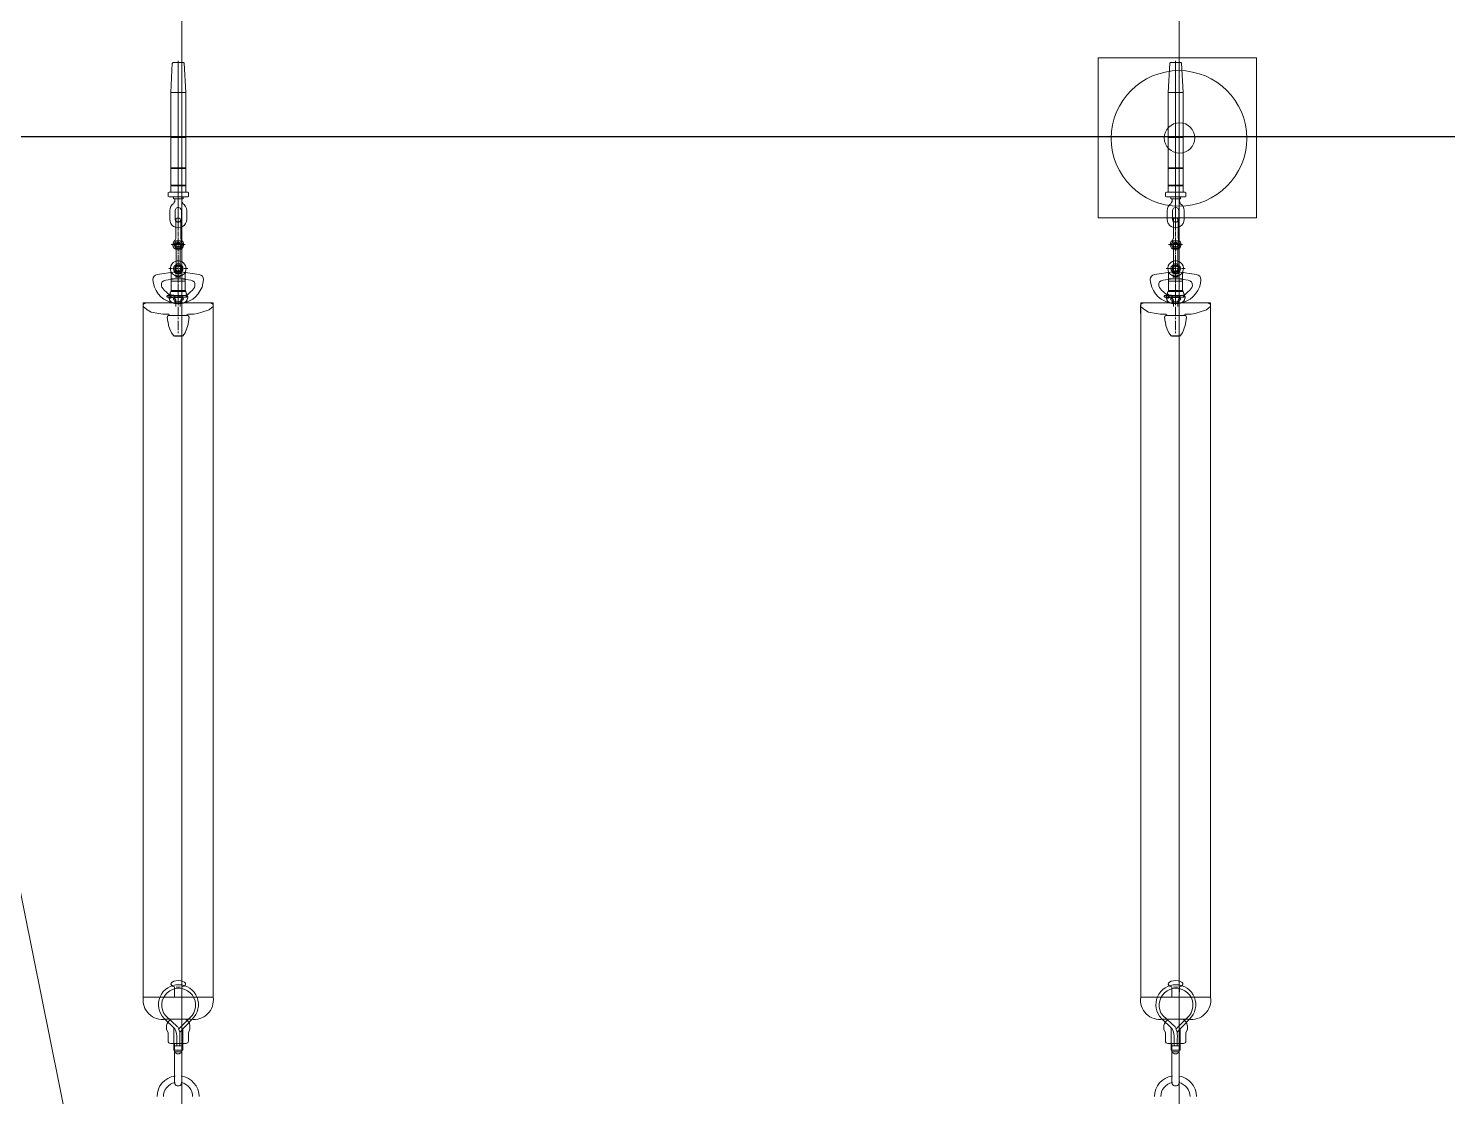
# Model space of a CAD drawing. Header units: millimetres. Extents: x 37084 to 180780, y -153145 to -16322.
# Drawn here: x 85574 to 91266, y -90097 to -85811 of the extents above; entities that cross this region are included whole.
import ezdxf

# ---------------------------------------------------------------- set-up
doc = ezdxf.new("R2010")
doc.units = ezdxf.units.MM
doc.header["$MEASUREMENT"] = 0
doc.layers.add('00', color=5, linetype='Continuous', lineweight=9)
doc.layers.add('1_Phu_kien', color=5, linetype='Continuous', lineweight=9)
doc.layers.add('1_Day dan', color=5, linetype='Continuous')

# ---------------------------------------------------------------- blocks, each defined once
blk = doc.blocks.new('S220 NC')
at = {"linetype": 'ByBlock', "lineweight": -2, "ltscale": 4500}
for points in [[(3576626.8, -475778.6), (3576687.1, -475776.1), (3576626.8, -475776.1), (3576626.8, -475778.6), (3576687.1, -475776.1), (3576687.1, -475778.6)], [(3580626.8, -475778.6), (3580687.1, -475776.1), (3580626.8, -475776.1), (3580626.8, -475778.6), (3580687.1, -475776.1), (3580687.1, -475778.6)], [(3576626.8, -475848.8), (3576687.1, -475845.5), (3576626.8, -475845.5), (3576626.8, -475848.8), (3576687.1, -475845.5), (3576687.1, -475848.8)], [(3580626.8, -475848.8), (3580687.1, -475845.5), (3580626.8, -475845.5), (3580626.8, -475848.8), (3580687.1, -475845.5), (3580687.1, -475848.8)], [(3576626.8, -475973.5), (3576687.1, -475971), (3576626.8, -475971), (3576626.8, -475973.5), (3576687.1, -475971), (3576687.1, -475973.5)], [(3580626.8, -475973.5), (3580687.1, -475971), (3580626.8, -475971), (3580626.8, -475973.5), (3580687.1, -475971), (3580687.1, -475973.5)]]:
    blk.add_hatch(color=0, dxfattribs=at).paths.add_polyline_path(points)
at = {"color": 0, "linetype": 'ByBlock', "lineweight": -2, "ltscale": 4500}
for p, q in [((3576641, -472180.6), (3576641, -472335.1)), ((3576671.3, -472180.7), (3576671.3, -472335.1)), ((3580641, -472180.6), (3580641, -472335.1)), ((3580641, -472180.6), (3580641, -472335.1)), ((3580671.3, -472180.7), (3580671.3, -472335.1)), ((3580671.3, -472180.7), (3580671.3, -472335.1)), ((3576638.6, -472395.5), (3576638.6, -472308.5)), ((3576674.2, -472308.5), (3576638.6, -472308.5)), ((3576641, -472301.2), (3576671.3, -472301.2)), ((3576674.2, -472395.5), (3576674.2, -472308.5)), ((3580638.6, -472395.5), (3580638.6, -472308.5)), ((3580674.2, -472308.5), (3580638.6, -472308.5)), ((3580638.6, -472395.5), (3580638.6, -472308.5)), ((3580674.2, -472308.5), (3580638.6, -472308.5)), ((3580641, -472301.2), (3580671.3, -472301.2)), ((3580641, -472301.2), (3580671.3, -472301.2)), ((3580674.2, -472395.5), (3580674.2, -472308.5)), ((3580674.2, -472395.5), (3580674.2, -472308.5)), ((3576615.4, -472377.4), (3576615.4, -472345)), ((3576687.7, -472335.1), (3576625.3, -472335.1)), ((3576671.3, -472325.8), (3576641, -472325.8)), ((3576650.2, -472354.6), (3576650.2, -472325.8)), ((3576662.8, -472354.6), (3576662.8, -472325.8)), ((3576697.6, -472377.4), (3576697.6, -472345)), ((3580615.4, -472377.4), (3580615.4, -472345)), ((3580615.4, -472377.4), (3580615.4, -472345)), ((3580687.7, -472335.1), (3580625.3, -472335.1)), ((3580687.7, -472335.1), (3580625.3, -472335.1)), ((3580671.3, -472325.8), (3580641, -472325.8)), ((3580671.3, -472325.8), (3580641, -472325.8)), ((3580650.2, -472354.6), (3580650.2, -472325.8)), ((3580650.2, -472354.6), (3580650.2, -472325.8)), ((3580662.8, -472354.6), (3580662.8, -472325.8)), ((3580662.8, -472354.6), (3580662.8, -472325.8)), ((3580697.6, -472377.4), (3580697.6, -472345)), ((3580697.6, -472377.4), (3580697.6, -472345)), ((3576599.7, -472435.4), (3576642.7, -472393.8)), ((3576604.7, -472446.8), (3576654.1, -472402.2)), ((3576609.6, -472392.7), (3576615.4, -472377.4)), ((3576609.6, -472392.7), (3576609.6, -472407.8)), ((3576711.7, -472446.8), (3576658.2, -472394.5)), ((3576712.8, -472433.2), (3576663.2, -472379.9)), ((3576703.5, -472392.7), (3576697.6, -472377.4)), ((3576703.5, -472392.7), (3576703.5, -472407.8)), ((3580599.7, -472435.4), (3580642.7, -472393.8)), ((3580599.7, -472435.4), (3580642.7, -472393.8)), ((3580604.7, -472446.8), (3580654.1, -472402.2)), ((3580604.7, -472446.8), (3580654.1, -472402.2)), ((3580609.6, -472392.7), (3580615.4, -472377.4)), ((3580609.6, -472392.7), (3580615.4, -472377.4)), ((3580609.6, -472392.7), (3580609.6, -472407.8)), ((3580609.6, -472392.7), (3580609.6, -472407.8)), ((3580711.7, -472446.8), (3580658.2, -472394.5)), ((3580711.7, -472446.8), (3580658.2, -472394.5)), ((3580712.8, -472433.2), (3580663.2, -472379.9)), ((3580712.8, -472433.2), (3580663.2, -472379.9)), ((3580703.5, -472392.7), (3580697.6, -472377.4)), ((3580703.5, -472392.7), (3580697.6, -472377.4)), ((3580703.5, -472392.7), (3580703.5, -472407.8)), ((3580703.5, -472392.7), (3580703.5, -472407.8)), ((3576707.1, -472432.4), (3576605.9, -472432.4)), ((3580707.1, -472432.4), (3580605.9, -472432.4)), ((3580707.1, -472432.4), (3580605.9, -472432.4)), ((3576516.4, -472520.3), (3576796.7, -472520.3)), ((3576516.4, -475306.3), (3576516.4, -472520.3)), ((3576641, -472520.3), (3576641, -472562.4)), ((3576671.3, -472520.3), (3576671.4, -472562.3)), ((3576796.7, -475306.3), (3576796.7, -472520.3)), ((3580516.4, -472520.3), (3580796.7, -472520.3)), ((3580516.4, -472520.3), (3580796.7, -472520.3)), ((3580516.4, -475306.3), (3580516.4, -472520.3)), ((3580641, -472520.3), (3580641, -472562.4)), ((3580641, -472520.3), (3580641, -472562.4)), ((3580671.3, -472520.3), (3580671.4, -472562.3)), ((3580671.3, -472520.3), (3580671.4, -472562.3)), ((3580796.7, -475306.3), (3580796.7, -472520.3)), ((3576676.9, -475173.9), (3576636.1, -475173.9)), ((3576676.5, -475173.9), (3576636.6, -475173.9)), ((3580676.9, -475173.9), (3580636.1, -475173.9)), ((3580676.5, -475173.9), (3580636.6, -475173.9)), ((3576516.4, -475306.3), (3576796.7, -475306.3)), ((3580516.4, -475306.3), (3580796.7, -475306.3))]:
    blk.add_line(p, q, dxfattribs=at)
for points in [[(3576616, -475230.3), (3576617.7, -475215.4), (3576622.6, -475201.4), (3576629.2, -475186.5), (3576638.3, -475174.9), (3576641.6, -475173.3), (3576638.3, -475174.9)], [(3576671.4, -475173.3), (3576643.3, -475173.3), (3576641.6, -475173.3), (3576643.3, -475173.3), (3576671.4, -475173.3)], [(3576656.5, -475184.8), (3576656.5, -475191.5)], [(3576656.5, -475197.2), (3576656.5, -475235.3)], [(3576671.4, -475173.3), (3576674.7, -475174.9), (3576683.8, -475186.5), (3576689.6, -475201.4), (3576695.4, -475215.4), (3576697, -475230.3)], [(3580616, -475230.3), (3580617.7, -475215.4), (3580622.6, -475201.4), (3580629.2, -475186.5), (3580638.3, -475174.9), (3580641.6, -475173.3), (3580638.3, -475174.9)], [(3580671.4, -475173.3), (3580643.3, -475173.3), (3580641.6, -475173.3), (3580643.3, -475173.3), (3580671.4, -475173.3)], [(3580656.5, -475184.8), (3580656.5, -475191.5)], [(3580656.5, -475197.2), (3580656.5, -475235.3)], [(3580671.4, -475173.3), (3580674.7, -475174.9), (3580683.8, -475186.5), (3580689.6, -475201.4), (3580695.4, -475215.4), (3580697, -475230.3)], [(3576515.9, -475295.6), (3576515.9, -475264.2)], [(3576519.2, -475289), (3576532.4, -475279.1), (3576547.3, -475270), (3576578, -475264.2), (3576594.5, -475261.7), (3576611.1, -475260.9)], [(3576618.5, -475260.9), (3576611.1, -475260.9)], [(3576611.9, -475250.1), (3576614.4, -475230.3)], [(3576617.7, -475255.9), (3576613.5, -475253.4), (3576612.7, -475250.1)], [(3576695.4, -475255.9), (3576617.7, -475255.9)], [(3576622.6, -475255.9), (3576621.8, -475259.2), (3576618.5, -475260)], [(3576656.5, -475241), (3576656.5, -475247.7)], [(3576656.5, -475253.4), (3576656.5, -475291.5)], [(3576694.5, -475260), (3576690.4, -475259.2), (3576689.6, -475255.9)], [(3576701.1, -475260.9), (3576694.5, -475260.9)], [(3576699.5, -475250.1), (3576698.7, -475253.4), (3576695.4, -475255.9)], [(3576697.8, -475230.3), (3576700.3, -475250.1)], [(3576701.1, -475260.9), (3576718.5, -475261.7), (3576734.2, -475264.2), (3576750.7, -475270), (3576779.8, -475279.1), (3576793, -475289)], [(3576796.3, -475258.4), (3576796.3, -475251.8)], [(3576796.3, -475295.6), (3576796.3, -475264.2)], [(3580515.9, -475295.6), (3580515.9, -475264.2)], [(3580519.2, -475289), (3580532.4, -475279.1), (3580547.3, -475270), (3580578, -475264.2), (3580594.5, -475261.7), (3580611.1, -475260.9)], [(3580618.5, -475260.9), (3580611.1, -475260.9)], [(3580611.9, -475250.1), (3580614.4, -475230.3)], [(3580617.7, -475255.9), (3580613.5, -475253.4), (3580612.7, -475250.1)], [(3580695.4, -475255.9), (3580617.7, -475255.9)], [(3580622.6, -475255.9), (3580621.8, -475259.2), (3580618.5, -475260)], [(3580656.5, -475241), (3580656.5, -475247.7)], [(3580656.5, -475253.4), (3580656.5, -475291.5)], [(3580694.5, -475260), (3580690.4, -475259.2), (3580689.6, -475255.9)], [(3580701.1, -475260.9), (3580694.5, -475260.9)], [(3580699.5, -475250.1), (3580698.7, -475253.4), (3580695.4, -475255.9)], [(3580697.8, -475230.3), (3580700.3, -475250.1)], [(3580701.1, -475260.9), (3580718.5, -475261.7), (3580734.2, -475264.2), (3580750.7, -475270), (3580779.8, -475279.1), (3580793, -475289)], [(3580796.3, -475258.4), (3580796.3, -475251.8)], [(3580796.3, -475295.6), (3580796.3, -475264.2)], [(3576525.8, -475305.5), (3576520.9, -475304.7), (3576517.6, -475301.4), (3576515.9, -475297.2), (3576516.7, -475292.3), (3576518.4, -475289)], [(3576525.8, -475306.3), (3576787.2, -475306.3)], [(3576554.9, -475398.9), (3576557.3, -475384), (3576561.5, -475370), (3576568.1, -475355.9), (3576576.4, -475342.7), (3576587.1, -475331.1), (3576598.7, -475321.2), (3576611.9, -475314.6), (3576626.8, -475308), (3576641.6, -475304.7), (3576656.5, -475303.8), (3576672.2, -475304.7), (3576687.1, -475308), (3576701.1, -475314.6), (3576714.4, -475321.2), (3576725.9, -475331.1), (3576736.7, -475342.7), (3576744.9, -475355.9), (3576752.4, -475370), (3576755.7, -475384), (3576758.2, -475398.9)], [(3576611.1, -475332.7), (3576613.6, -475330.3)], [(3576613.6, -475329.4), (3576618.5, -475329.4)], [(3576618.5, -475325.3), (3576626, -475325.3)], [(3576618.5, -475326.1), (3576618.5, -475331.9)], [(3576618.5, -475329.4), (3576690.4, -475329.4)], [(3576619.4, -475326.1), (3576621, -475318.7), (3576625.1, -475312.1), (3576631.7, -475308), (3576639.2, -475306.3)], [(3576626, -475325.3), (3576626, -475341), (3576630.9, -475337.7), (3576630.9, -475328.6), (3576626, -475325.3)], [(3576630.9, -475328.6), (3576634.2, -475328.6)], [(3576635, -475321.2), (3576635, -475322)], [(3576635.9, -475321.2), (3576637.5, -475318.7)], [(3576638.4, -475325.3), (3576635.9, -475322)], [(3576637.5, -475318.7), (3576646.6, -475313.8), (3576656.5, -475312.1), (3576666.4, -475313.8), (3576675.5, -475318.7)], [(3576638.4, -475325.3), (3576655.7, -475328.6)], [(3576673, -475306.3), (3576639.2, -475306.3)], [(3576642.5, -475326.1), (3576640.8, -475324.5), (3576641.7, -475322)], [(3576644.1, -475306.3), (3576644.1, -475311.3), (3576641.7, -475314.6)], [(3576641.7, -475322.8), (3576647.4, -475318.7)], [(3576655.7, -475329.4), (3576642.5, -475326.1)], [(3576645, -475310.5), (3576643.3, -475313.8)], [(3576645, -475306.3), (3576645, -475310.5)], [(3576646.6, -475317.9), (3576645.8, -475318.7)], [(3576647.4, -475315.4), (3576646.6, -475317.9)], [(3576647.4, -475315.4), (3576647.4, -475292.3)], [(3576657.3, -475328.6), (3576655.7, -475328.6)], [(3576657.3, -475329.4), (3576655.7, -475329.4)], [(3576656.5, -475297.2), (3576656.5, -475332.7)], [(3576656.5, -475306.3), (3576656.5, -475329.4)], [(3576656.5, -475317.1), (3576656.5, -475306.3)], [(3576656.5, -475322), (3576656.5, -475319.5)], [(3576656.5, -475336.9), (3576656.5, -475324.5)], [(3576656.5, -475339.4), (3576656.5, -475324.5)], [(3576674.7, -475325.3), (3576657.3, -475328.6)], [(3576670.6, -475326.1), (3576657.3, -475329.4)], [(3576663.1, -475329.4), (3576663.1, -475336.1)], [(3576664.8, -475292.3), (3576664.8, -475315.4)], [(3576666.4, -475317.9), (3576665.6, -475315.4)], [(3576666.4, -475318.7), (3576671.4, -475322.8)], [(3576668.1, -475306.3), (3576668.1, -475310.5)], [(3576669.7, -475313.8), (3576668.1, -475310.5)], [(3576670.6, -475314.6), (3576668.9, -475311.3), (3576668.9, -475306.3)], [(3576671.4, -475322), (3576672.2, -475324.5), (3576670.6, -475326.1)], [(3576673, -475306.3), (3576681.3, -475308), (3576687.9, -475312.1), (3576692, -475318.7), (3576693.7, -475326.1)], [(3576677.2, -475322), (3576674.7, -475325.3)], [(3576675.5, -475318.7), (3576677.2, -475321.2)], [(3576677.2, -475321.2), (3576677.2, -475322)], [(3576687.9, -475329.4), (3576687.9, -475336.1)], [(3576690.4, -475329.4), (3576690.4, -475336.1)], [(3576694.5, -475331.9), (3576694.5, -475326.1)], [(3576793.8, -475289), (3576795.5, -475292.3), (3576796.3, -475297.2), (3576794.7, -475301.4), (3576791.4, -475304.7), (3576787.2, -475305.5)], [(3580525.8, -475305.5), (3580520.9, -475304.7), (3580517.6, -475301.4), (3580515.9, -475297.2), (3580516.7, -475292.3), (3580518.4, -475289)], [(3580525.8, -475306.3), (3580787.2, -475306.3)], [(3580554.9, -475398.9), (3580557.3, -475384), (3580561.5, -475370), (3580568.1, -475355.9), (3580576.4, -475342.7), (3580587.1, -475331.1), (3580598.7, -475321.2), (3580611.9, -475314.6), (3580626.8, -475308), (3580641.6, -475304.7), (3580656.5, -475303.8), (3580672.2, -475304.7), (3580687.1, -475308), (3580701.1, -475314.6), (3580714.4, -475321.2), (3580725.9, -475331.1), (3580736.7, -475342.7), (3580744.9, -475355.9), (3580752.4, -475370), (3580755.7, -475384), (3580758.2, -475398.9)], [(3580611.1, -475332.7), (3580613.6, -475330.3)], [(3580613.6, -475329.4), (3580618.5, -475329.4)], [(3580618.5, -475325.3), (3580626, -475325.3)], [(3580618.5, -475326.1), (3580618.5, -475331.9)], [(3580618.5, -475329.4), (3580690.4, -475329.4)], [(3580619.4, -475326.1), (3580621, -475318.7), (3580625.1, -475312.1), (3580631.7, -475308), (3580639.2, -475306.3)], [(3580626, -475325.3), (3580626, -475341), (3580630.9, -475337.7), (3580630.9, -475328.6), (3580626, -475325.3)], [(3580630.9, -475328.6), (3580634.2, -475328.6)], [(3580635, -475321.2), (3580635, -475322)], [(3580635.9, -475321.2), (3580637.5, -475318.7)], [(3580638.4, -475325.3), (3580635.9, -475322)], [(3580637.5, -475318.7), (3580646.6, -475313.8), (3580656.5, -475312.1), (3580666.4, -475313.8), (3580675.5, -475318.7)], [(3580638.4, -475325.3), (3580655.7, -475328.6)], [(3580673, -475306.3), (3580639.2, -475306.3)], [(3580642.5, -475326.1), (3580640.8, -475324.5), (3580641.7, -475322)], [(3580644.1, -475306.3), (3580644.1, -475311.3), (3580641.7, -475314.6)], [(3580641.7, -475322.8), (3580647.4, -475318.7)], [(3580655.7, -475329.4), (3580642.5, -475326.1)], [(3580645, -475310.5), (3580643.3, -475313.8)], [(3580645, -475306.3), (3580645, -475310.5)], [(3580646.6, -475317.9), (3580645.8, -475318.7)], [(3580647.4, -475315.4), (3580646.6, -475317.9)], [(3580647.4, -475315.4), (3580647.4, -475292.3)], [(3580657.3, -475328.6), (3580655.7, -475328.6)], [(3580657.3, -475329.4), (3580655.7, -475329.4)], [(3580656.5, -475297.2), (3580656.5, -475332.7)], [(3580656.5, -475306.3), (3580656.5, -475329.4)], [(3580656.5, -475317.1), (3580656.5, -475306.3)], [(3580656.5, -475322), (3580656.5, -475319.5)], [(3580656.5, -475336.9), (3580656.5, -475324.5)], [(3580656.5, -475339.4), (3580656.5, -475324.5)], [(3580674.7, -475325.3), (3580657.3, -475328.6)], [(3580670.6, -475326.1), (3580657.3, -475329.4)], [(3580663.1, -475329.4), (3580663.1, -475336.1)], [(3580664.8, -475292.3), (3580664.8, -475315.4)], [(3580666.4, -475317.9), (3580665.6, -475315.4)], [(3580666.4, -475318.7), (3580671.4, -475322.8)], [(3580668.1, -475306.3), (3580668.1, -475310.5)], [(3580669.7, -475313.8), (3580668.1, -475310.5)], [(3580670.6, -475314.6), (3580668.9, -475311.3), (3580668.9, -475306.3)], [(3580671.4, -475322), (3580672.2, -475324.5), (3580670.6, -475326.1)], [(3580673, -475306.3), (3580681.3, -475308), (3580687.9, -475312.1), (3580692, -475318.7), (3580693.7, -475326.1)], [(3580677.2, -475322), (3580674.7, -475325.3)], [(3580675.5, -475318.7), (3580677.2, -475321.2)], [(3580677.2, -475321.2), (3580677.2, -475322)], [(3580687.9, -475329.4), (3580687.9, -475336.1)], [(3580690.4, -475329.4), (3580690.4, -475336.1)], [(3580694.5, -475331.9), (3580694.5, -475326.1)], [(3580793.8, -475289), (3580795.5, -475292.3), (3580796.3, -475297.2), (3580794.7, -475301.4), (3580791.4, -475304.7), (3580787.2, -475305.5)], [(3576606.1, -475398.1), (3576598.7, -475395.6), (3576592.1, -475390.6), (3576589.6, -475384), (3576588.7, -475375.7), (3576591.2, -475369.1)], [(3576592.1, -475369.1), (3576599.5, -475358.4), (3576609.4, -475349.3), (3576619.3, -475341), (3576631.7, -475336.1), (3576644.1, -475331.9), (3576656.5, -475331.1), (3576668.9, -475331.9), (3576681.3, -475336.1), (3576694.5, -475341), (3576703.6, -475349.3), (3576713.5, -475358.4), (3576721, -475369.1), (3576723.5, -475375.7), (3576722.6, -475384), (3576720.2, -475390.6), (3576713.5, -475395.6), (3576706.9, -475398.1)], [(3576610.3, -475332.7), (3576610.3, -475333.6)], [(3576613.6, -475336.1), (3576611.1, -475333.6)], [(3576613.6, -475336.1), (3576619.4, -475336.1)], [(3576625.1, -475346), (3576621, -475340.2), (3576619.4, -475331.9)], [(3576619.4, -475336.1), (3576690.4, -475336.1)], [(3576620.2, -475341), (3576626, -475341)], [(3576624.3, -475347.6), (3576627.6, -475355.9)], [(3576627.6, -475352.6), (3576685.4, -475352.6)], [(3576627.6, -475355.9), (3576683.8, -475355.9)], [(3576627.6, -475355.9), (3576627.6, -475425.2)], [(3576630.9, -475337.7), (3576639.2, -475337.7)], [(3576656.5, -475341.8), (3576656.5, -475340.2)], [(3576656.5, -475348.4), (3576656.5, -475343.5)], [(3576656.5, -475356.7), (3576656.5, -475344.3)], [(3576656.5, -475379), (3576656.5, -475354.2)], [(3576656.5, -475362.5), (3576656.5, -475359.2)], [(3576656.5, -475377.3), (3576656.5, -475365)], [(3576656.5, -475381.5), (3576656.5, -475379.8)], [(3576656.5, -475388.9), (3576656.5, -475383.9)], [(3576656.5, -475397.2), (3576656.5, -475384.8)], [(3576683.8, -475425.2), (3576683.8, -475355.9)], [(3576685.4, -475355.9), (3576688.7, -475347.6)], [(3576693.7, -475331.9), (3576692, -475340.2), (3576687.9, -475346)], [(3580606.1, -475398.1), (3580598.7, -475395.6), (3580592.1, -475390.6), (3580589.6, -475384), (3580588.7, -475375.7), (3580591.2, -475369.1)], [(3580592.1, -475369.1), (3580599.5, -475358.4), (3580609.4, -475349.3), (3580619.3, -475341), (3580631.7, -475336.1), (3580644.1, -475331.9), (3580656.5, -475331.1), (3580668.9, -475331.9), (3580681.3, -475336.1), (3580694.5, -475341), (3580703.6, -475349.3), (3580713.5, -475358.4), (3580721, -475369.1), (3580723.5, -475375.7), (3580722.6, -475384), (3580720.2, -475390.6), (3580713.5, -475395.6), (3580706.9, -475398.1)], [(3580610.3, -475332.7), (3580610.3, -475333.6)], [(3580613.6, -475336.1), (3580611.1, -475333.6)], [(3580613.6, -475336.1), (3580619.4, -475336.1)], [(3580625.1, -475346), (3580621, -475340.2), (3580619.4, -475331.9)], [(3580619.4, -475336.1), (3580690.4, -475336.1)], [(3580620.2, -475341), (3580626, -475341)], [(3580624.3, -475347.6), (3580627.6, -475355.9)], [(3580627.6, -475352.6), (3580685.4, -475352.6)], [(3580627.6, -475355.9), (3580683.8, -475355.9)], [(3580627.6, -475355.9), (3580627.6, -475425.2)], [(3580630.9, -475337.7), (3580639.2, -475337.7)], [(3580656.5, -475341.8), (3580656.5, -475340.2)], [(3580656.5, -475348.4), (3580656.5, -475343.5)], [(3580656.5, -475356.7), (3580656.5, -475344.3)], [(3580656.5, -475379), (3580656.5, -475354.2)], [(3580656.5, -475362.5), (3580656.5, -475359.2)], [(3580656.5, -475377.3), (3580656.5, -475365)], [(3580656.5, -475381.5), (3580656.5, -475379.8)], [(3580656.5, -475388.9), (3580656.5, -475383.9)], [(3580656.5, -475397.2), (3580656.5, -475384.8)], [(3580683.8, -475425.2), (3580683.8, -475355.9)], [(3580685.4, -475355.9), (3580688.7, -475347.6)], [(3580693.7, -475331.9), (3580692, -475340.2), (3580687.9, -475346)], [(3576572.2, -475420.4), (3576564.8, -475417.9), (3576559.8, -475413.8), (3576555.7, -475407.2), (3576554.9, -475400.5)], [(3576644.9, -475431.1), (3576572.2, -475420.4)], [(3576644.9, -475403.8), (3576606.1, -475398.1)], [(3576618.5, -475444.2), (3576632.6, -475444.2)], [(3576656.5, -475412.8), (3576664.8, -475413.7), (3576672.2, -475417.8), (3576679.6, -475422.7), (3576683.8, -475430.2), (3576687.1, -475437.6), (3576687.9, -475445.9), (3576686.2, -475455), (3576682.1, -475462.4), (3576676.3, -475468.2), (3576668.9, -475473.1), (3576660.6, -475475.6), (3576652.4, -475475.6), (3576644.1, -475473.1), (3576636.7, -475468.2), (3576630.9, -475462.4), (3576626.8, -475455), (3576625.1, -475445.9), (3576626, -475437.6), (3576628.4, -475430.2), (3576633.4, -475422.7), (3576640.8, -475417.8), (3576648.3, -475413.7), (3576656.5, -475412.8)], [(3576627.6, -475425.2), (3576626.8, -475430.2)], [(3576627.6, -475393.9), (3576683.8, -475393.9)], [(3576627.6, -475403.8), (3576683.8, -475403.8)], [(3576635, -475444.2), (3576637.5, -475444.2)], [(3576637.5, -475444.2), (3576638.4, -475437.6), (3576642.5, -475432.7), (3576647.4, -475428.5), (3576653.2, -475425.2), (3576659.8, -475425.2), (3576666.4, -475428.5), (3576670.6, -475432.7), (3576674.7, -475437.6), (3576675.5, -475444.2), (3576674.7, -475450.8), (3576670.6, -475455.8), (3576665.6, -475459.9), (3576659.8, -475463.2), (3576653.2, -475463.2), (3576646.6, -475459.9), (3576642.5, -475455.8), (3576638.4, -475450.8), (3576637.5, -475444.2)], [(3576638.3, -475417.9), (3576674.7, -475417.9)], [(3576672.2, -475417.9), (3576640.8, -475417.9)], [(3576664.8, -475430.2), (3576672.2, -475444.2), (3576664.8, -475457.4), (3576648.3, -475457.4), (3576640.8, -475444.2), (3576648.3, -475430.2), (3576664.8, -475430.2)], [(3576640.8, -475444.2), (3576653.2, -475444.2)], [(3576641.7, -475429.4), (3576648.3, -475424.4), (3576656.5, -475422.7), (3576664.8, -475424.4), (3576671.4, -475429.4)], [(3576643.3, -475444.2), (3576645, -475437.6), (3576649.9, -475432.7), (3576656.5, -475431), (3576663.1, -475432.7), (3576668.1, -475437.6), (3576668.9, -475444.2), (3576668.1, -475450.8), (3576663.1, -475455.8), (3576656.5, -475457.4), (3576649.9, -475455.8), (3576645, -475450.8), (3576643.3, -475444.2)], [(3576653.2, -475444.2), (3576643.3, -475444.2)], [(3576644.1, -475444.2), (3576645.8, -475437.6), (3576649.9, -475433.5), (3576656.5, -475431.8), (3576663.1, -475433.5), (3576667.3, -475437.6), (3576668.1, -475444.2), (3576667.3, -475450.8), (3576663.1, -475455), (3576656.5, -475455.8), (3576649.9, -475455), (3576645.8, -475450.8), (3576644.1, -475444.2)], [(3576667.3, -475410.5), (3576644.9, -475410.5)], [(3576667.3, -475425.3), (3576644.9, -475425.3)], [(3576646.6, -475444.2), (3576647.4, -475440.1), (3576650.7, -475436), (3576655.7, -475434.3), (3576659.8, -475435.1), (3576663.9, -475437.6), (3576666.4, -475441.7), (3576666.4, -475446.7), (3576663.9, -475450.8), (3576659.8, -475453.3), (3576655.7, -475454.1), (3576650.7, -475452.5), (3576647.4, -475448.3), (3576646.6, -475444.2)], [(3576654.9, -475444.2), (3576657.3, -475444.2)], [(3576657.3, -475444.2), (3576654.9, -475444.2)], [(3576656.5, -475419.4), (3576656.5, -475393.9)], [(3576656.5, -475402.1), (3576656.5, -475399.6)], [(3576656.5, -475417.8), (3576656.5, -475404.6)], [(3576656.5, -475421.9), (3576656.5, -475420.3)], [(3576656.5, -475429.4), (3576656.5, -475423.6)], [(3576656.5, -475436.8), (3576656.5, -475424.4)], [(3576656.5, -475431), (3576656.5, -475440.9)], [(3576656.5, -475459.1), (3576656.5, -475434.3)], [(3576656.5, -475442.6), (3576656.5, -475440.1)], [(3576656.5, -475442.6), (3576656.5, -475445)], [(3576659.8, -475444.2), (3576672.2, -475444.2)], [(3576668.9, -475444.2), (3576659.8, -475444.2)], [(3576667.3, -475403.8), (3576706.9, -475398.1)], [(3576667.3, -475431.1), (3576740.8, -475420.4)], [(3576675.5, -475444.2), (3576678, -475444.2)], [(3576680.5, -475444.2), (3576694.5, -475444.2)], [(3576683.8, -475425.2), (3576683.8, -475425.2)], [(3576686.2, -475430.2), (3576685.4, -475425.2)], [(3576757.3, -475400.5), (3576756.5, -475407.2), (3576753.2, -475413.8), (3576747.4, -475417.9), (3576740.8, -475420.4)], [(3580572.2, -475420.4), (3580564.8, -475417.9), (3580559.8, -475413.8), (3580555.7, -475407.2), (3580554.9, -475400.5)], [(3580644.9, -475431.1), (3580572.2, -475420.4)], [(3580644.9, -475403.8), (3580606.1, -475398.1)], [(3580618.5, -475444.2), (3580632.6, -475444.2)], [(3580656.5, -475412.8), (3580664.8, -475413.7), (3580672.2, -475417.8), (3580679.6, -475422.7), (3580683.8, -475430.2), (3580687.1, -475437.6), (3580687.9, -475445.9), (3580686.2, -475455), (3580682.1, -475462.4), (3580676.3, -475468.2), (3580668.9, -475473.1), (3580660.6, -475475.6), (3580652.4, -475475.6), (3580644.1, -475473.1), (3580636.7, -475468.2), (3580630.9, -475462.4), (3580626.8, -475455), (3580625.1, -475445.9), (3580626, -475437.6), (3580628.4, -475430.2), (3580633.4, -475422.7), (3580640.8, -475417.8), (3580648.3, -475413.7), (3580656.5, -475412.8)], [(3580627.6, -475425.2), (3580626.8, -475430.2)], [(3580627.6, -475393.9), (3580683.8, -475393.9)], [(3580627.6, -475403.8), (3580683.8, -475403.8)], [(3580635, -475444.2), (3580637.5, -475444.2)], [(3580637.5, -475444.2), (3580638.4, -475437.6), (3580642.5, -475432.7), (3580647.4, -475428.5), (3580653.2, -475425.2), (3580659.8, -475425.2), (3580666.4, -475428.5), (3580670.6, -475432.7), (3580674.7, -475437.6), (3580675.5, -475444.2), (3580674.7, -475450.8), (3580670.6, -475455.8), (3580665.6, -475459.9), (3580659.8, -475463.2), (3580653.2, -475463.2), (3580646.6, -475459.9), (3580642.5, -475455.8), (3580638.4, -475450.8), (3580637.5, -475444.2)], [(3580638.3, -475417.9), (3580674.7, -475417.9)], [(3580672.2, -475417.9), (3580640.8, -475417.9)], [(3580664.8, -475430.2), (3580672.2, -475444.2), (3580664.8, -475457.4), (3580648.3, -475457.4), (3580640.8, -475444.2), (3580648.3, -475430.2), (3580664.8, -475430.2)], [(3580640.8, -475444.2), (3580653.2, -475444.2)], [(3580641.7, -475429.4), (3580648.3, -475424.4), (3580656.5, -475422.7), (3580664.8, -475424.4), (3580671.4, -475429.4)], [(3580643.3, -475444.2), (3580645, -475437.6), (3580649.9, -475432.7), (3580656.5, -475431), (3580663.1, -475432.7), (3580668.1, -475437.6), (3580668.9, -475444.2), (3580668.1, -475450.8), (3580663.1, -475455.8), (3580656.5, -475457.4), (3580649.9, -475455.8), (3580645, -475450.8), (3580643.3, -475444.2)], [(3580653.2, -475444.2), (3580643.3, -475444.2)], [(3580644.1, -475444.2), (3580645.8, -475437.6), (3580649.9, -475433.5), (3580656.5, -475431.8), (3580663.1, -475433.5), (3580667.3, -475437.6), (3580668.1, -475444.2), (3580667.3, -475450.8), (3580663.1, -475455), (3580656.5, -475455.8), (3580649.9, -475455), (3580645.8, -475450.8), (3580644.1, -475444.2)], [(3580667.3, -475410.5), (3580644.9, -475410.5)], [(3580667.3, -475425.3), (3580644.9, -475425.3)], [(3580646.6, -475444.2), (3580647.4, -475440.1), (3580650.7, -475436), (3580655.7, -475434.3), (3580659.8, -475435.1), (3580663.9, -475437.6), (3580666.4, -475441.7), (3580666.4, -475446.7), (3580663.9, -475450.8), (3580659.8, -475453.3), (3580655.7, -475454.1), (3580650.7, -475452.5), (3580647.4, -475448.3), (3580646.6, -475444.2)], [(3580654.9, -475444.2), (3580657.3, -475444.2)], [(3580657.3, -475444.2), (3580654.9, -475444.2)], [(3580656.5, -475419.4), (3580656.5, -475393.9)], [(3580656.5, -475402.1), (3580656.5, -475399.6)], [(3580656.5, -475417.8), (3580656.5, -475404.6)], [(3580656.5, -475421.9), (3580656.5, -475420.3)], [(3580656.5, -475429.4), (3580656.5, -475423.6)], [(3580656.5, -475436.8), (3580656.5, -475424.4)], [(3580656.5, -475431), (3580656.5, -475440.9)], [(3580656.5, -475459.1), (3580656.5, -475434.3)], [(3580656.5, -475442.6), (3580656.5, -475440.1)], [(3580656.5, -475442.6), (3580656.5, -475445)], [(3580659.8, -475444.2), (3580672.2, -475444.2)], [(3580668.9, -475444.2), (3580659.8, -475444.2)], [(3580667.3, -475403.8), (3580706.9, -475398.1)], [(3580667.3, -475431.1), (3580740.8, -475420.4)], [(3580675.5, -475444.2), (3580678, -475444.2)], [(3580680.5, -475444.2), (3580694.5, -475444.2)], [(3580683.8, -475425.2), (3580683.8, -475425.2)], [(3580686.2, -475430.2), (3580685.4, -475425.2)], [(3580757.3, -475400.5), (3580756.5, -475407.2), (3580753.2, -475413.8), (3580747.4, -475417.9), (3580740.8, -475420.4)], [(3576648.3, -475540), (3576648.3, -475460.7)], [(3576656.5, -475457.4), (3576656.5, -475445)], [(3576656.5, -475447.5), (3576656.5, -475457.4)], [(3576656.5, -475462.4), (3576656.5, -475459.9)], [(3576656.5, -475469), (3576656.5, -475464)], [(3576656.5, -475476.4), (3576656.5, -475464.9)], [(3576656.5, -475499.5), (3576656.5, -475474.8)], [(3576664.8, -475540), (3576664.8, -475460.7)], [(3580648.3, -475540), (3580648.3, -475460.7)], [(3580656.5, -475457.4), (3580656.5, -475445)], [(3580656.5, -475447.5), (3580656.5, -475457.4)], [(3580656.5, -475462.4), (3580656.5, -475459.9)], [(3580656.5, -475469), (3580656.5, -475464)], [(3580656.5, -475476.4), (3580656.5, -475464.9)], [(3580656.5, -475499.5), (3580656.5, -475474.8)], [(3580664.8, -475540), (3580664.8, -475460.7)], [(3576628.4, -475540.8), (3576650.7, -475540.8)], [(3576666.4, -475565.6), (3576669.7, -475557.3), (3576674.7, -475552.4), (3576677.2, -475545.8), (3576678, -475538.3), (3576676.3, -475531.7), (3576672.2, -475526), (3576666.4, -475521.8), (3576659.8, -475519.4), (3576653.2, -475519.4), (3576646.6, -475521.8), (3576640, -475526), (3576636.7, -475531.7), (3576635, -475538.3), (3576635.9, -475545.8), (3576638.4, -475552.4), (3576643.3, -475557.3)], [(3576665.6, -475525.1), (3576674.7, -475540.8), (3576665.6, -475555.7), (3576648.3, -475555.7), (3576639.2, -475540.8), (3576648.3, -475525.1), (3576665.6, -475525.1)], [(3576643.3, -475557.3), (3576646.6, -475565.6)], [(3576653.2, -475540.8), (3576644.1, -475540.8)], [(3576656.5, -475530.1), (3576661.5, -475530.9), (3576665.6, -475534.2), (3576667.3, -475539.2), (3576666.4, -475544.1), (3576663.9, -475548.3), (3576659, -475550.7), (3576654, -475550.7), (3576649.1, -475548.3), (3576646.6, -475544.1), (3576645.8, -475539.2), (3576647.4, -475534.2), (3576650.7, -475530.9), (3576656.5, -475530.1)], [(3576646.6, -475540.8), (3576647.4, -475535.9), (3576650.7, -475532.6), (3576655.7, -475530.9), (3576659.8, -475531.7), (3576663.9, -475534.2), (3576666.4, -475537.5), (3576666.4, -475543.3), (3576663.9, -475546.6), (3576659.8, -475549.1), (3576655.7, -475549.9), (3576650.7, -475548.3), (3576647.4, -475545), (3576646.6, -475540.8)], [(3576663.9, -475540), (3576661.5, -475544.1), (3576658.2, -475546.6), (3576654.9, -475546.6), (3576650.7, -475544.1), (3576649.1, -475540)], [(3576654.9, -475540.8), (3576658.2, -475540.8)], [(3576658.2, -475540.8), (3576655.7, -475540.8)], [(3576656.5, -475509.4), (3576656.5, -475503.7)], [(3576656.5, -475512.7), (3576656.5, -475532.6)], [(3576656.5, -475540), (3576656.5, -475514.4)], [(3576656.5, -475526.8), (3576656.5, -475536.7)], [(3576656.5, -475535.9), (3576656.5, -475539.2)], [(3576656.5, -475538.3), (3576656.5, -475541.6)], [(3576656.5, -475544.1), (3576656.5, -475553.2)], [(3576656.5, -475544.1), (3576656.5, -475563.1)], [(3576656.5, -475549.1), (3576656.5, -475544.1)], [(3576656.5, -475568.9), (3576656.5, -475554.9)], [(3576669.7, -475540.8), (3576660.6, -475540.8)], [(3576662.3, -475540.8), (3576684.6, -475540.8)], [(3580628.4, -475540.8), (3580650.7, -475540.8)], [(3580666.4, -475565.6), (3580669.7, -475557.3), (3580674.7, -475552.4), (3580677.2, -475545.8), (3580678, -475538.3), (3580676.3, -475531.7), (3580672.2, -475526), (3580666.4, -475521.8), (3580659.8, -475519.4), (3580653.2, -475519.4), (3580646.6, -475521.8), (3580640, -475526), (3580636.7, -475531.7), (3580635, -475538.3), (3580635.9, -475545.8), (3580638.4, -475552.4), (3580643.3, -475557.3)], [(3580665.6, -475525.1), (3580674.7, -475540.8), (3580665.6, -475555.7), (3580648.3, -475555.7), (3580639.2, -475540.8), (3580648.3, -475525.1), (3580665.6, -475525.1)], [(3580643.3, -475557.3), (3580646.6, -475565.6)], [(3580653.2, -475540.8), (3580644.1, -475540.8)], [(3580656.5, -475530.1), (3580661.5, -475530.9), (3580665.6, -475534.2), (3580667.3, -475539.2), (3580666.4, -475544.1), (3580663.9, -475548.3), (3580659, -475550.7), (3580654, -475550.7), (3580649.1, -475548.3), (3580646.6, -475544.1), (3580645.8, -475539.2), (3580647.4, -475534.2), (3580650.7, -475530.9), (3580656.5, -475530.1)], [(3580646.6, -475540.8), (3580647.4, -475535.9), (3580650.7, -475532.6), (3580655.7, -475530.9), (3580659.8, -475531.7), (3580663.9, -475534.2), (3580666.4, -475537.5), (3580666.4, -475543.3), (3580663.9, -475546.6), (3580659.8, -475549.1), (3580655.7, -475549.9), (3580650.7, -475548.3), (3580647.4, -475545), (3580646.6, -475540.8)], [(3580663.9, -475540), (3580661.5, -475544.1), (3580658.2, -475546.6), (3580654.9, -475546.6), (3580650.7, -475544.1), (3580649.1, -475540)], [(3580654.9, -475540.8), (3580658.2, -475540.8)], [(3580658.2, -475540.8), (3580655.7, -475540.8)], [(3580656.5, -475509.4), (3580656.5, -475503.7)], [(3580656.5, -475512.7), (3580656.5, -475532.6)], [(3580656.5, -475540), (3580656.5, -475514.4)], [(3580656.5, -475526.8), (3580656.5, -475536.7)], [(3580656.5, -475535.9), (3580656.5, -475539.2)], [(3580656.5, -475538.3), (3580656.5, -475541.6)], [(3580656.5, -475544.1), (3580656.5, -475553.2)], [(3580656.5, -475544.1), (3580656.5, -475563.1)], [(3580656.5, -475549.1), (3580656.5, -475544.1)], [(3580656.5, -475568.9), (3580656.5, -475554.9)], [(3580669.7, -475540.8), (3580660.6, -475540.8)], [(3580662.3, -475540.8), (3580684.6, -475540.8)], [(3576622.7, -475642.4), (3576623.5, -475633.3), (3576626.8, -475625), (3576632.6, -475617.6), (3576639.2, -475612.7), (3576647.4, -475609.4), (3576656.5, -475608.5), (3576665.6, -475609.4), (3576673, -475612.7), (3576680.5, -475617.6), (3576686.2, -475625), (3576689.5, -475633.3), (3576690.4, -475642.4)], [(3576647.4, -475565.6), (3576647.4, -475639.1)], [(3576655.8, -475601.1), (3576655.8, -476277.6)], [(3576656.5, -475566.4), (3576656.5, -475569.7)], [(3576656.5, -475573), (3576656.5, -475592.8)], [(3576656.5, -475597), (3576656.5, -475600.3)], [(3576656.5, -475603.6), (3576656.5, -475622.6)], [(3576666.4, -475565.6), (3576666.4, -475639.1)], [(3580622.7, -475642.4), (3580623.5, -475633.3), (3580626.8, -475625), (3580632.6, -475617.6), (3580639.2, -475612.7), (3580647.4, -475609.4), (3580656.5, -475608.5), (3580665.6, -475609.4), (3580673, -475612.7), (3580680.5, -475617.6), (3580686.2, -475625), (3580689.5, -475633.3), (3580690.4, -475642.4)], [(3580647.4, -475565.6), (3580647.4, -475639.1)], [(3580655.8, -475601.1), (3580655.8, -476277.6)], [(3580656.5, -475566.4), (3580656.5, -475569.7)], [(3580656.5, -475573), (3580656.5, -475592.8)], [(3580656.5, -475597), (3580656.5, -475600.3)], [(3580656.5, -475603.6), (3580656.5, -475622.6)], [(3580666.4, -475565.6), (3580666.4, -475639.1)], [(3576622.7, -475677.1), (3576622.7, -475642.4)], [(3576644.1, -475642.4), (3576645, -475636.6), (3576648.3, -475632.5), (3576654, -475630), (3576659, -475630), (3576664.8, -475632.5), (3576668.1, -475636.6), (3576668.9, -475642.4)], [(3576644.1, -475677.1), (3576644.1, -475642.4)], [(3576665.6, -475639.1), (3576664.8, -475644), (3576660.6, -475647.3), (3576656.5, -475648.2), (3576652.4, -475647.3), (3576648.3, -475644), (3576647.4, -475639.1), (3576648.3, -475635), (3576652.4, -475631.6), (3576656.5, -475630.8), (3576660.6, -475631.6), (3576664.8, -475635), (3576665.6, -475639.1)], [(3576656.5, -475626.7), (3576656.5, -475630.8)], [(3576656.5, -475634.1), (3576656.5, -475653.9)], [(3576668.9, -475677.1), (3576668.9, -475642.4)], [(3576691.2, -475642.4), (3576691.2, -475677.1)], [(3580622.7, -475677.1), (3580622.7, -475642.4)], [(3580644.1, -475642.4), (3580645, -475636.6), (3580648.3, -475632.5), (3580654, -475630), (3580659, -475630), (3580664.8, -475632.5), (3580668.1, -475636.6), (3580668.9, -475642.4)], [(3580644.1, -475677.1), (3580644.1, -475642.4)], [(3580665.6, -475639.1), (3580664.8, -475644), (3580660.6, -475647.3), (3580656.5, -475648.2), (3580652.4, -475647.3), (3580648.3, -475644), (3580647.4, -475639.1), (3580648.3, -475635), (3580652.4, -475631.6), (3580656.5, -475630.8), (3580660.6, -475631.6), (3580664.8, -475635), (3580665.6, -475639.1)], [(3580656.5, -475626.7), (3580656.5, -475630.8)], [(3580656.5, -475634.1), (3580656.5, -475653.9)], [(3580668.9, -475677.1), (3580668.9, -475642.4)], [(3580691.2, -475642.4), (3580691.2, -475677.1)], [(3576639.2, -475706), (3576632.6, -475701), (3576626.8, -475693.6), (3576623.5, -475686.1), (3576622.7, -475677.1)], [(3576637.5, -475724.1), (3576637.5, -475731.6)], [(3576638.4, -475708.4), (3576641.7, -475711.7)], [(3576638.4, -475724.1), (3576638.4, -475724.1), (3576675.5, -475724.1), (3576675.5, -475724.1)], [(3576642.5, -475722.5), (3576641.7, -475723.3)], [(3576642.5, -475722.5), (3576642.5, -475711.7)], [(3576668.9, -475677.1), (3576668.1, -475682), (3576664.8, -475687), (3576659, -475689.4), (3576654, -475689.4), (3576648.3, -475687), (3576645, -475682), (3576644.1, -475677.1)], [(3576671.4, -475711.7), (3576674.7, -475708.4)], [(3576671.4, -475711.7), (3576671.4, -475722.5)], [(3576672.2, -475723.3), (3576671.4, -475722.5)], [(3576690.4, -475677.1), (3576689.5, -475686.1), (3576686.2, -475693.6), (3576680.5, -475701), (3576673, -475706)], [(3576676.3, -475731.6), (3576676.3, -475724.1)], [(3580639.2, -475706), (3580632.6, -475701), (3580626.8, -475693.6), (3580623.5, -475686.1), (3580622.7, -475677.1)], [(3580637.5, -475724.1), (3580637.5, -475731.6)], [(3580638.4, -475708.4), (3580641.7, -475711.7)], [(3580638.4, -475724.1), (3580638.4, -475724.1), (3580675.5, -475724.1), (3580675.5, -475724.1)], [(3580642.5, -475722.5), (3580641.7, -475723.3)], [(3580642.5, -475722.5), (3580642.5, -475711.7)], [(3580668.9, -475677.1), (3580668.1, -475682), (3580664.8, -475687), (3580659, -475689.4), (3580654, -475689.4), (3580648.3, -475687), (3580645, -475682), (3580644.1, -475677.1)], [(3580671.4, -475711.7), (3580674.7, -475708.4)], [(3580671.4, -475711.7), (3580671.4, -475722.5)], [(3580672.2, -475723.3), (3580671.4, -475722.5)], [(3580690.4, -475677.1), (3580689.5, -475686.1), (3580686.2, -475693.6), (3580680.5, -475701), (3580673, -475706)], [(3580676.3, -475731.6), (3580676.3, -475724.1)], [(3576616.1, -475734), (3576616.1, -475749.7)], [(3576616.9, -475734), (3576619.4, -475732.4)], [(3576619.4, -475751.4), (3576616.9, -475749.7)], [(3576694.5, -475732.4), (3576619.4, -475732.4)], [(3576619.4, -475751.4), (3576694.5, -475751.4)], [(3576626.8, -475751.4), (3576626.8, -476150.4), (3576632.6, -476268.5)], [(3576626.8, -475776.1), (3576626.8, -475778.6), (3576687.1, -475776.1), (3576626.8, -475776.1)], [(3576626.8, -475778.6), (3576687.1, -475776.1), (3576687.1, -475778.6), (3576626.8, -475778.6)], [(3576638.4, -475731.6), (3576638.4, -475731.6)], [(3576638.4, -475732.4), (3576675.5, -475732.4)], [(3576675.5, -475731.6), (3576675.5, -475731.6)], [(3576680.5, -476268.5), (3576687.1, -476150.4), (3576687.1, -475751.4)], [(3576694.5, -475732.4), (3576697, -475734)], [(3576697, -475749.7), (3576694.5, -475751.4)], [(3576697, -475734), (3576697, -475749.7)], [(3580616.1, -475734), (3580616.1, -475749.7)], [(3580616.9, -475734), (3580619.4, -475732.4)], [(3580619.4, -475751.4), (3580616.9, -475749.7)], [(3580694.5, -475732.4), (3580619.4, -475732.4)], [(3580619.4, -475751.4), (3580694.5, -475751.4)], [(3580626.8, -475751.4), (3580626.8, -476150.4), (3580632.6, -476268.5)], [(3580626.8, -475776.1), (3580626.8, -475778.6), (3580687.1, -475776.1), (3580626.8, -475776.1)], [(3580626.8, -475778.6), (3580687.1, -475776.1), (3580687.1, -475778.6), (3580626.8, -475778.6)], [(3580638.4, -475731.6), (3580638.4, -475731.6)], [(3580638.4, -475732.4), (3580675.5, -475732.4)], [(3580675.5, -475731.6), (3580675.5, -475731.6)], [(3580680.5, -476268.5), (3580687.1, -476150.4), (3580687.1, -475751.4)], [(3580694.5, -475732.4), (3580697, -475734)], [(3580697, -475749.7), (3580694.5, -475751.4)], [(3580697, -475734), (3580697, -475749.7)], [(3576626.8, -475845.5), (3576626.8, -475848.8), (3576687.1, -475845.5), (3576626.8, -475845.5)], [(3576626.8, -475848.8), (3576687.1, -475845.5), (3576687.1, -475848.8), (3576626.8, -475848.8)], [(3580626.8, -475845.5), (3580626.8, -475848.8), (3580687.1, -475845.5), (3580626.8, -475845.5)], [(3580626.8, -475848.8), (3580687.1, -475845.5), (3580687.1, -475848.8), (3580626.8, -475848.8)], [(3576626.8, -475971), (3576626.8, -475973.5), (3576687.1, -475971), (3576626.8, -475971)], [(3576626.8, -475973.5), (3576687.1, -475971), (3576687.1, -475973.5), (3576626.8, -475973.5)], [(3580626.8, -475971), (3580626.8, -475973.5), (3580687.1, -475971), (3580626.8, -475971)], [(3580626.8, -475973.5), (3580687.1, -475971), (3580687.1, -475973.5), (3580626.8, -475973.5)], [(3576626.8, -476150.4), (3576687.1, -476150.4)], [(3580626.8, -476150.4), (3580687.1, -476150.4)], [(3576635.9, -476271), (3576633.4, -476268.5)], [(3576635.9, -476271), (3576639.2, -476271), (3576674.7, -476271), (3576678, -476271)], [(3576680.5, -476268.5), (3576678, -476271)], [(3580635.9, -476271), (3580633.4, -476268.5)], [(3580635.9, -476271), (3580639.2, -476271), (3580674.7, -476271), (3580678, -476271)], [(3580680.5, -476268.5), (3580678, -476271)]]:
    blk.add_lwpolyline(points, dxfattribs=at)
for centre, radius, start, end in [((3576654.5, -472122.2), 83.1, 179.7295, 262.361), ((3576653.9, -472122.4), 56.8, 179.3955, 259.4636), ((3576656.6, -472122.2), 83.1, 278.3707, 0.2705), ((3576657.3, -472122.4), 56.9, 281.6238, 0.5982), ((3580654.5, -472122.2), 83.1, 179.7295, 262.361), ((3580654.5, -472122.2), 83.1, 179.7295, 262.361), ((3580653.9, -472122.4), 56.8, 179.3955, 259.4636), ((3580653.9, -472122.4), 56.8, 179.3955, 259.4636), ((3580656.6, -472122.2), 83.1, 278.3707, 0.2705), ((3580657.3, -472122.4), 56.9, 281.6238, 0.5982), ((3580656.6, -472122.2), 83.1, 278.3707, 0.2705), ((3580657.3, -472122.4), 56.9, 281.6238, 0.5982), ((3576656.2, -472179.7), 15.2, 356.141, 183.3281), ((3580656.2, -472179.7), 15.2, 356.141, 183.3281), ((3580656.2, -472179.7), 15.2, 356.141, 183.3281), ((3576656.2, -472312.5), 18.9, 36.7398, 143.2643), ((3580656.2, -472312.5), 18.9, 36.7398, 143.2643), ((3580656.2, -472312.5), 18.9, 36.7398, 143.2643), ((3576625.3, -472345), 9.89, 90, 180), ((3576584.6, -472362.3), 66.1, 331.5524, 6.6851), ((3576582.7, -472364.5), 80.8, 332.1683, 7.0492), ((3576687.7, -472345), 9.89, 0, 90), ((3580625.3, -472345), 9.89, 90, 180), ((3580625.3, -472345), 9.89, 90, 180), ((3580584.6, -472362.3), 66.1, 331.5524, 6.6851), ((3580584.6, -472362.3), 66.1, 331.5524, 6.6851), ((3580582.7, -472364.5), 80.8, 332.1683, 7.0492), ((3580582.7, -472364.5), 80.8, 332.1683, 7.0492), ((3580687.7, -472345), 9.89, 0, 90), ((3580687.7, -472345), 9.89, 0, 90), ((3576653.9, -472395.5), 45.9, 195.4289, 233.3763), ((3576662.7, -472398), 41.9, 304.7049, 346.4899), ((3580653.9, -472395.5), 45.9, 195.4289, 233.3763), ((3580653.9, -472395.5), 45.9, 195.4289, 233.3763), ((3580662.7, -472398), 41.9, 304.7049, 346.4899), ((3580662.7, -472398), 41.9, 304.7049, 346.4899), ((3576593.5, -472509.3), 77.9, 80.7896, 188.1352), ((3576657.3, -472490.9), 80, 136.043, 46.1321), ((3576658.2, -472488.7), 68, 141.9329, 38.0671), ((3576719.6, -472509.3), 77.9, 351.8648, 99.2104), ((3580593.5, -472509.3), 77.9, 80.7896, 188.1352), ((3580593.5, -472509.3), 77.9, 80.7896, 188.1352), ((3580657.3, -472490.9), 80, 136.043, 46.1321), ((3580657.3, -472490.9), 80, 136.043, 46.1321), ((3580658.2, -472488.7), 68, 141.9329, 38.0671), ((3580658.2, -472488.7), 68, 141.9329, 38.0671), ((3580719.6, -472509.3), 77.9, 351.8648, 99.2104), ((3580719.6, -472509.3), 77.9, 351.8648, 99.2104)]:
    blk.add_arc(centre, radius, start, end, dxfattribs=at)
for centre, start_param, end_param in [((3576656.5, -472573.8), 2.126074, 7.324835), ((3576656.5, -472573.8), 1.271587, 1.869429), ((3580656.5, -472573.8), 2.126074, 7.324835), ((3580656.5, -472573.8), 2.126074, 7.324835), ((3580656.5, -472573.8), 1.271587, 1.869429), ((3580656.5, -472573.8), 1.271587, 1.869429)]:
    blk.add_ellipse(centre, major_axis=(29.4, 0), ratio=0.454324, start_param=start_param, end_param=end_param, dxfattribs=at)
blk = doc.blocks.new('LL220')
at = {"color": 0, "linetype": 'ByBlock', "lineweight": -2}
for p, q in [((495688.5, 6187.4), (495687.8, 6186.7)), ((495687.8, 6186.7), (495687.8, 5546)), ((496322.2, 6187.4), (495688.5, 6187.4)), ((496322.2, 6187.4), (496322.9, 6186.7)), ((496322.9, 6186.7), (496322.9, 5546)), ((495687.8, 5546), (495688.5, 5545.3)), ((496322.2, 5545.3), (495688.5, 5545.3)), ((496322.9, 5546), (496322.2, 5545.3))]:
    blk.add_line(p, q, dxfattribs=at)
for centre, radius in [((496012.1, 5864.2), 271.8), ((496014.3, 5865.8), 61.1)]:
    blk.add_circle(centre, radius, dxfattribs=at)
at = {"layer": '1_Day dan', "color": 0, "linetype": 'ByBlock', "lineweight": 20, "ltscale": 4500}
for p, q in [((492013.2, -373.5), (492010.9, 35588.8)), ((496013.2, -373.5), (496010.9, 35588.8))]:
    blk.add_line(p, q, dxfattribs=at)
at = {"layer": '1_Day dan', "color": 0, "linetype": 'ByBlock', "lineweight": 20}
blk.add_line((490755.2, 5865.7), (492013.2, -373.5), dxfattribs=at)
at = {"layer": '1_Phu_kien', "color": 0, "linetype": 'ByBlock', "lineweight": -2, "xscale": -1, "rotation": 180}
blk.add_blockref('S220 NC', (-3084657.8, -470102.7), dxfattribs=at)

msp = doc.modelspace()

# ---------------------------------------------------------------- linework, layer by layer
at = {"layer": '1_Day dan'}
msp.add_line((52474, -86244.6, 0), (93892.5, -86245.2, 0), dxfattribs=at)

# ---------------------------------------------------------------- block references
at = {"layer": '00', "lineweight": 20, "ltscale": 4500}
msp.add_blockref('LL220', (-405823.6, -92116.5, 0), dxfattribs=at)

doc.saveas('drawing.dxf')
